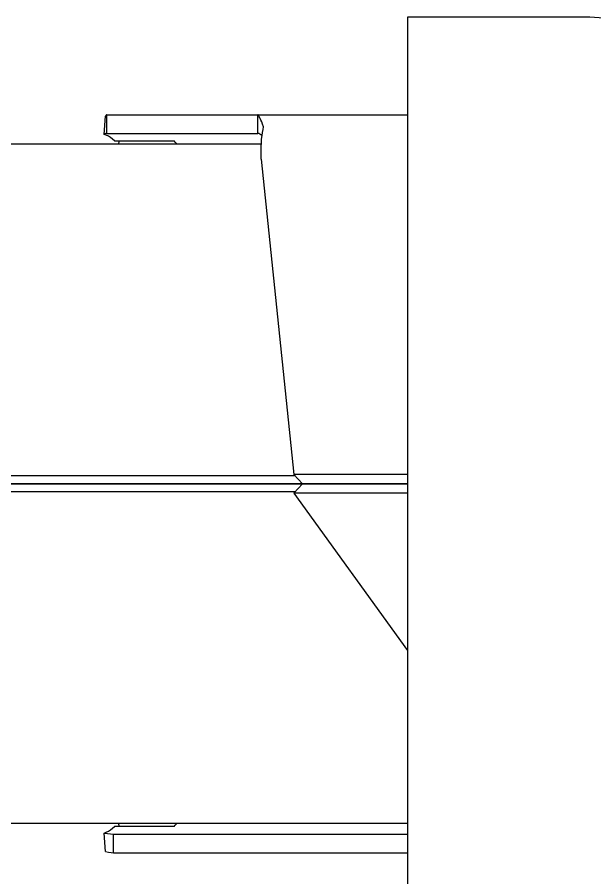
# Model space of a CAD drawing. Header units: millimetres. Extents: x 1084702 to 1166801, y 36632 to 124519.
# Drawn here: x 1096443.6 to 1096690.8, y 57646.3 to 58014.8 of the extents above; entities that cross this region are included whole.
import ezdxf

# ---------------------------------------------------------------- set-up
doc = ezdxf.new("R2010")
doc.units = ezdxf.units.MM
doc.header["$LTSCALE"] = 250
doc.linetypes.add('CENTER', pattern=[3, 2.5, -0.25, 0, -0.25])
doc.layers.get('0').update_dxf_attribs({"color": 255})

# ---------------------------------------------------------------- blocks, each defined once
blk = doc.blocks.new('PK65002M m platform_top')
at = {"linetype": 'Continuous'}
for p, q in [((-8460.17, 3356.88), (-8460.17, 3816.88)), ((-8334.27, 3714.68), (-8460.17, 3714.68)), ((-8334.27, 3714.68), (-8334.27, 3706.68)), ((-8330.96, 3714.16), (-8330.27, 3706.27)), ((-8334.27, 3706.68), (-8460.17, 3706.68)), ((-8460.17, 3702.18), (-8045.93, 3702.18)), ((-8360.24, 3703.47), (-8334.8, 3703.47)), ((-8336.95, 3703.47), (-8336.5, 3702.18)), ((-8411.54, 3560.68), (-8460.17, 3628.02)), ((-8460.17, 3560.68), (-8411.54, 3560.68)), ((-8411.54, 3560.68), (-8415.21, 3556.68)), ((-8412, 3560.18), (-8124.73, 3560.18)), ((-8460.17, 3556.68), (-8415.21, 3556.68)), ((-8415.21, 3556.68), (-8460.17, 3556.68)), ((-8127.95, 3556.68), (-8415.21, 3556.68)), ((-8415.21, 3556.68), (-8127.94, 3556.68)), ((-8411.54, 3552.68), (-8415.21, 3556.68)), ((-8124.73, 3553.18), (-8412, 3553.18)), ((-8460.17, 3552.68), (-8411.54, 3552.68)), ((-8397.49, 3417.68), (-8411.54, 3552.68)), ((-8397.58, 3411.18), (-8045.93, 3411.18)), ((-8334.8, 3409.89), (-8360.24, 3409.89)), ((-8336.5, 3411.18), (-8336.95, 3409.89)), ((-8331.4, 3406.68), (-8396.1, 3406.68)), ((-8396.1, 3406.68), (-8396.1, 3398.68)), ((-8331.4, 3406.68), (-8331.4, 3398.68)), ((-8330.27, 3407.09), (-8330.96, 3399.19)), ((-8331.4, 3398.68), (-8460.17, 3398.68)), ((-8548.25, 3357.59), (-8538.13, 3356.88)), ((-8538.13, 3356.88), (-8471.08, 3356.88)), ((-8471.08, 3356.88), (-8460.17, 3356.88))]:
    blk.add_line(p, q, dxfattribs=at)
for points in [[(-8330.96, 3714.16), (-8332.15, 3714.45), (-8333.26, 3714.62), (-8334.27, 3714.68)], [(-8330.27, 3706.27), (-8331.21, 3705.92), (-8332.13, 3705.46), (-8333.04, 3704.9), (-8333.93, 3704.23), (-8334.8, 3703.47)], [(-8330.27, 3706.27), (-8331.69, 3706.5), (-8333.03, 3706.63), (-8334.27, 3706.68)], [(-8360.24, 3703.47), (-8360.78, 3702.94), (-8361.29, 3702.37), (-8361.46, 3702.18)], [(-8397.49, 3417.68), (-8397.47, 3415.81), (-8397.48, 3414.02), (-8397.52, 3412.29), (-8397.61, 3410.64), (-8397.73, 3409.07), (-8397.89, 3407.59), (-8398.09, 3406.21), (-8398.32, 3404.94), (-8398.59, 3403.77)], [(-8361.46, 3411.18), (-8361.29, 3410.98), (-8360.78, 3410.42), (-8360.24, 3409.89)], [(-8334.8, 3409.89), (-8333.93, 3409.12), (-8333.04, 3408.46), (-8332.13, 3407.89), (-8331.21, 3407.44), (-8330.27, 3407.09)], [(-8397.89, 3407.58), (-8397.44, 3407.22), (-8396.94, 3406.91), (-8396.49, 3406.73), (-8396.1, 3406.68)], [(-8331.4, 3406.68), (-8331.06, 3406.72), (-8330.69, 3406.86), (-8330.27, 3407.09)], [(-8398.59, 3403.77), (-8398.15, 3402.7), (-8397.75, 3401.75), (-8397.39, 3400.92), (-8397.07, 3400.23), (-8396.79, 3399.66), (-8396.56, 3399.23), (-8396.36, 3398.92), (-8396.21, 3398.74), (-8396.1, 3398.68)], [(-8331.4, 3398.68), (-8331.29, 3398.73), (-8331.15, 3398.9), (-8330.96, 3399.19)]]:
    blk.add_lwpolyline(points, dxfattribs=at)
blk = doc.blocks.new('1-deck_B4_1')
at = {"linetype": 'CENTER', "rotation": 180}
blk.add_blockref('PK65002M m platform_top', (70387.47, 26963.11), dxfattribs=at)

msp = doc.modelspace()

# ---------------------------------------------------------------- block references
msp.add_blockref('1-deck_B4_1', (1017763.01, 34408.58))

doc.saveas('drawing.dxf')
